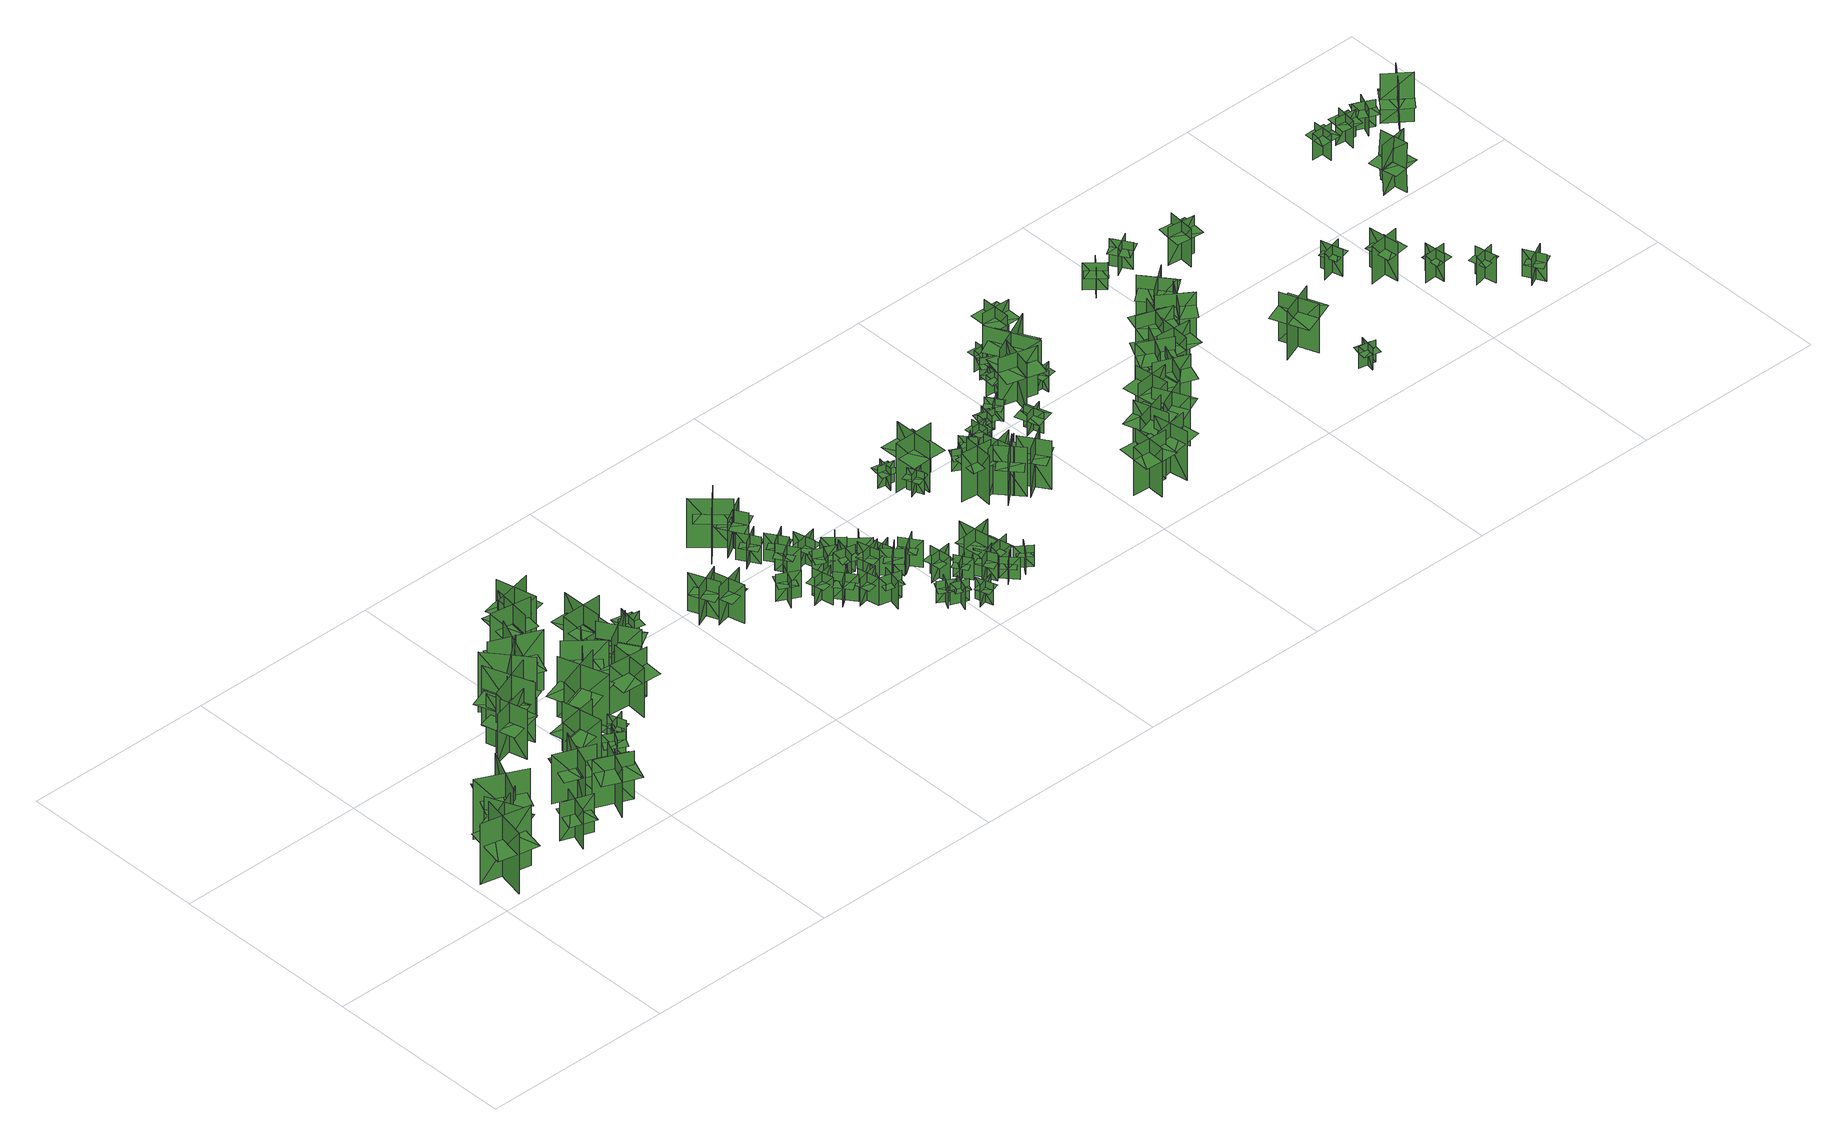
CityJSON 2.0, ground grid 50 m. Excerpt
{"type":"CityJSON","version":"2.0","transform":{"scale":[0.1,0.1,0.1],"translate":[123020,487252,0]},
"CityObjects":{
"tree1":{"type":"SolitaryVegetationObject","geometry":[{"type":"MultiSurface","lod":"1","boundaries":[[[0,1,2]],[[0,2,3]],[[4,5,6]],[[4,6,7]],[[8,9,10]],[[8,10,11]],[[8,12,13]],[[8,13,9]]]}]},
"tree2":{"type":"SolitaryVegetationObject","geometry":[{"type":"MultiSurface","lod":"1","boundaries":[[[14,15,16]],[[14,16,17]],[[18,19,20]],[[18,20,21]],[[22,23,24]],[[22,24,25]],[[22,26,27]],[[22,27,23]]]}]},
"tree3":{"type":"SolitaryVegetationObject","geometry":[{"type":"MultiSurface","lod":"1","boundaries":[[[28,29,30]],[[28,30,31]],[[32,33,34]],[[32,34,35]],[[36,37,38]],[[36,38,39]],[[36,40,41]],[[36,41,37]]]}]},
"tree4":{"type":"SolitaryVegetationObject","geometry":[{"type":"MultiSurface","lod":"1","boundaries":[[[42,43,44]],[[42,44,45]],[[46,47,48]],[[46,48,49]],[[50,51,52]],[[50,52,53]],[[50,54,55]],[[50,55,51]]]}]},
"tree5":{"type":"SolitaryVegetationObject","geometry":[{"type":"MultiSurface","lod":"1","boundaries":[[[56,57,58]],[[56,58,59]],[[60,61,62]],[[60,62,63]],[[64,65,66]],[[64,66,67]],[[64,68,69]],[[64,69,65]]]}]},
"tree6":{"type":"SolitaryVegetationObject","geometry":[{"type":"MultiSurface","lod":"1","boundaries":[[[70,71,72]],[[70,72,73]],[[74,75,76]],[[74,76,77]],[[78,79,80]],[[78,80,81]],[[78,81,82]],[[78,82,83]]]}]},
"tree7":{"type":"SolitaryVegetationObject","geometry":[{"type":"MultiSurface","lod":"1","boundaries":[[[84,85,86]],[[84,86,87]],[[88,89,90]],[[88,90,91]],[[92,93,94]],[[92,94,95]],[[92,96,97]],[[92,97,93]]]}]},
"tree8":{"type":"SolitaryVegetationObject","geometry":[{"type":"MultiSurface","lod":"1","boundaries":[[[98,99,100]],[[98,100,101]],[[102,103,104]],[[102,104,105]],[[106,107,108]],[[106,108,109]],[[106,110,111]],[[106,111,107]]]}]},
"tree9":{"type":"SolitaryVegetationObject","geometry":[{"type":"MultiSurface","lod":"1","boundaries":[[[112,113,114]],[[112,114,115]],[[116,117,118]],[[116,118,119]],[[120,121,122]],[[120,122,123]],[[120,124,125]],[[120,125,121]]]}]},
"tree10":{"type":"SolitaryVegetationObject","geometry":[{"type":"MultiSurface","lod":"1","boundaries":[[[126,127,128]],[[126,128,129]],[[130,131,132]],[[130,132,133]],[[134,135,136]],[[134,136,137]],[[134,137,138]],[[134,138,139]]]}]},
"tree11":{"type":"SolitaryVegetationObject","geometry":[{"type":"MultiSurface","lod":"1","boundaries":[[[140,141,142]],[[140,142,143]],[[144,145,146]],[[144,146,147]],[[148,149,150]],[[148,150,151]],[[148,152,153]],[[148,153,149]]]}]},
"tree12":{"type":"SolitaryVegetationObject","geometry":[{"type":"MultiSurface","lod":"1","boundaries":[[[154,155,156]],[[154,156,157]],[[158,159,160]],[[158,160,161]],[[162,163,164]],[[162,164,165]],[[162,165,166]],[[162,166,167]]]}]},
"tree13":{"type":"SolitaryVegetationObject","geometry":[{"type":"MultiSurface","lod":"1","boundaries":[[[168,169,170]],[[168,170,171]],[[172,173,174]],[[172,174,175]],[[176,177,178]],[[176,178,179]],[[176,180,181]],[[176,181,177]]]}]},
"tree14":{"type":"SolitaryVegetationObject","geometry":[{"type":"MultiSurface","lod":"1","boundaries":[[[182,183,184]],[[182,184,185]],[[186,187,188]],[[186,188,189]],[[190,191,192]],[[190,192,193]],[[190,194,195]],[[190,195,191]]]}]},
"tree15":{"type":"SolitaryVegetationObject","geometry":[{"type":"MultiSurface","lod":"1","boundaries":[[[196,197,198]],[[196,198,199]],[[200,201,202]],[[200,202,203]],[[204,205,206]],[[204,206,207]],[[204,208,209]],[[204,209,205]]]}]},
"tree16":{"type":"SolitaryVegetationObject","geometry":[{"type":"MultiSurface","lod":"1","boundaries":[[[210,211,212]],[[210,212,213]],[[214,215,216]],[[214,216,217]],[[218,219,220]],[[218,220,221]],[[218,219,222]],[[218,222,223]]]}]},
"tree17":{"type":"SolitaryVegetationObject","geometry":[{"type":"MultiSurface","lod":"1","boundaries":[[[224,225,226]],[[224,226,227]],[[228,229,230]],[[228,230,231]],[[232,233,234]],[[232,234,235]],[[232,236,237]],[[232,237,233]]]}]},
"tree18":{"type":"SolitaryVegetationObject","geometry":[{"type":"MultiSurface","lod":"1","boundaries":[[[238,239,240]],[[238,240,241]],[[242,243,244]],[[242,244,245]],[[246,247,248]],[[246,248,249]],[[246,250,251]],[[246,251,247]]]}]},
"tree19":{"type":"SolitaryVegetationObject","geometry":[{"type":"MultiSurface","lod":"1","boundaries":[[[252,253,254]],[[252,254,255]],[[256,257,258]],[[256,258,259]],[[260,261,262]],[[260,262,263]],[[260,261,264]],[[260,264,265]]]}]},
"tree20":{"type":"SolitaryVegetationObject","geometry":[{"type":"MultiSurface","lod":"1","boundaries":[[[266,267,268]],[[266,268,269]],[[270,271,272]],[[270,272,273]],[[274,275,276]],[[274,276,277]],[[274,278,279]],[[274,279,275]]]}]},
"tree21":{"type":"SolitaryVegetationObject","geometry":[{"type":"MultiSurface","lod":"1","boundaries":[[[280,281,282]],[[280,282,283]],[[284,285,286]],[[284,286,287]],[[288,289,285]],[[288,285,284]],[[290,291,281]],[[290,281,280]],[[280,281,292]],[[280,292,293]],[[280,294,295]],[[280,295,281]]]}]},
"tree22":{"type":"SolitaryVegetationObject","geometry":[{"type":"MultiSurface","lod":"1","boundaries":[[[296,297,298]],[[296,298,299]],[[300,301,302]],[[300,302,303]],[[304,305,306]],[[304,306,307]],[[304,307,308]],[[304,308,309]]]}]},
"tree23":{"type":"SolitaryVegetationObject","geometry":[{"type":"MultiSurface","lod":"1","boundaries":[[[310,311,312]],[[310,312,313]],[[314,315,316]],[[314,316,317]],[[318,319,320]],[[318,320,321]],[[318,321,322]],[[318,322,323]]]}]},
"tree24":{"type":"SolitaryVegetationObject","geometry":[{"type":"MultiSurface","lod":"1","boundaries":[[[324,325,326]],[[324,326,327]],[[328,329,330]],[[328,330,331]],[[332,333,334]],[[332,334,335]],[[332,335,336]],[[332,336,337]]]}]},
"tree25":{"type":"SolitaryVegetationObject","geometry":[{"type":"MultiSurface","lod":"1","boundaries":[[[338,339,340]],[[338,340,341]],[[342,343,344]],[[342,344,345]],[[346,347,348]],[[346,348,349]],[[346,349,350]],[[346,350,351]]]}]},
"tree26":{"type":"SolitaryVegetationObject","geometry":[{"type":"MultiSurface","lod":"1","boundaries":[[[352,353,354]],[[352,354,355]],[[356,357,358]],[[356,358,359]],[[360,361,362]],[[360,362,363]],[[360,363,364]],[[360,364,365]]]}]},
"tree27":{"type":"SolitaryVegetationObject","geometry":[{"type":"MultiSurface","lod":"1","boundaries":[[[366,367,368]],[[366,368,369]],[[370,371,372]],[[370,372,373]],[[374,375,376]],[[374,376,377]],[[374,377,378]],[[374,378,379]]]}]},
"tree28":{"type":"SolitaryVegetationObject","geometry":[{"type":"MultiSurface","lod":"1","boundaries":[[[380,381,382]],[[380,382,383]],[[384,385,386]],[[384,386,387]],[[388,389,390]],[[388,390,391]],[[388,391,392]],[[388,392,393]]]}]},
"tree29":{"type":"SolitaryVegetationObject","geometry":[{"type":"MultiSurface","lod":"1","boundaries":[[[394,395,396]],[[394,396,397]],[[398,399,400]],[[398,400,401]],[[402,403,404]],[[402,404,405]],[[402,405,406]],[[402,406,407]]]}]},
"tree30":{"type":"SolitaryVegetationObject","geometry":[{"type":"MultiSurface","lod":"1","boundaries":[[[408,409,410]],[[408,410,411]],[[412,413,414]],[[412,414,415]],[[416,417,418]],[[416,418,419]],[[416,419,420]],[[416,420,421]]]}]},
"tree31":{"type":"SolitaryVegetationObject","geometry":[{"type":"MultiSurface","lod":"1","boundaries":[[[422,423,424]],[[422,424,425]],[[426,427,428]],[[426,428,429]],[[430,431,432]],[[430,432,433]],[[430,433,434]],[[430,434,435]]]}]},
"tree32":{"type":"SolitaryVegetationObject","geometry":[{"type":"MultiSurface","lod":"1","boundaries":[[[436,437,438]],[[436,438,439]],[[440,441,442]],[[440,442,443]],[[444,445,446]],[[444,446,447]],[[444,447,448]],[[444,448,449]]]}]},
"tree33":{"type":"SolitaryVegetationObject","geometry":[{"type":"MultiSurface","lod":"1","boundaries":[[[450,451,452]],[[450,452,453]],[[454,455,456]],[[454,456,457]],[[458,459,460]],[[458,460,461]],[[458,461,462]],[[458,462,463]]]}]},
"tree34":{"type":"SolitaryVegetationObject","geometry":[{"type":"MultiSurface","lod":"1","boundaries":[[[464,465,466]],[[464,466,467]],[[468,469,470]],[[468,470,471]],[[472,473,474]],[[472,474,475]],[[472,475,476]],[[472,476,477]]]}]},
"tree35":{"type":"SolitaryVegetationObject","geometry":[{"type":"MultiSurface","lod":"1","boundaries":[[[478,479,480]],[[478,480,481]],[[482,483,484]],[[482,484,485]],[[486,487,488]],[[486,488,489]],[[486,489,490]],[[486,490,491]]]}]},
"tree36":{"type":"SolitaryVegetationObject","geometry":[{"type":"MultiSurface","lod":"1","boundaries":[[[492,493,494]],[[492,494,495]],[[496,497,498]],[[496,498,499]],[[500,501,502]],[[500,502,503]],[[500,503,504]],[[500,504,505]]]}]},
"tree37":{"type":"SolitaryVegetationObject","geometry":[{"type":"MultiSurface","lod":"1","boundaries":[[[506,507,508]],[[506,508,509]],[[510,511,512]],[[510,512,513]],[[514,515,516]],[[514,516,517]],[[514,517,518]],[[514,518,519]]]}]},
"tree38":{"type":"SolitaryVegetationObject","geometry":[{"type":"MultiSurface","lod":"1","boundaries":[[[520,521,522]],[[520,522,523]],[[524,525,526]],[[524,526,527]],[[528,529,530]],[[528,530,531]],[[528,531,532]],[[528,532,533]]]}]},
"tree39":{"type":"SolitaryVegetationObject","geometry":[{"type":"MultiSurface","lod":"1","boundaries":[[[534,535,536]],[[534,536,537]],[[538,539,540]],[[538,540,541]],[[542,543,544]],[[542,544,545]],[[542,545,546]],[[542,546,547]]]}]},
"tree40":{"type":"SolitaryVegetationObject","geometry":[{"type":"MultiSurface","lod":"1","boundaries":[[[548,549,550]],[[548,550,551]],[[552,553,554]],[[552,554,555]],[[556,557,558]],[[556,558,559]],[[556,559,560]],[[556,560,561]]]}]},
"tree41":{"type":"SolitaryVegetationObject","geometry":[{"type":"MultiSurface","lod":"1","boundaries":[[[562,563,564]],[[562,564,565]],[[566,567,568]],[[566,568,569]],[[570,571,572]],[[570,572,573]],[[570,573,574]],[[570,574,575]]]}]},
"tree42":{"type":"SolitaryVegetationObject","geometry":[{"type":"MultiSurface","lod":"1","boundaries":[[[576,577,578]],[[576,578,579]],[[580,581,582]],[[580,582,583]],[[584,585,586]],[[584,586,587]],[[584,587,588]],[[584,588,589]]]}]},
"tree43":{"type":"SolitaryVegetationObject","geometry":[{"type":"MultiSurface","lod":"1","boundaries":[[[590,591,592]],[[590,592,593]],[[594,595,596]],[[594,596,597]],[[598,599,600]],[[598,600,601]],[[598,601,602]],[[598,602,603]]]}]},
"tree44":{"type":"SolitaryVegetationObject","geometry":[{"type":"MultiSurface","lod":"1","boundaries":[[[604,605,606]],[[604,606,607]],[[608,609,610]],[[608,610,611]],[[612,613,614]],[[612,614,615]],[[612,615,616]],[[612,616,617]]]}]},
"tree45":{"type":"SolitaryVegetationObject","geometry":[{"type":"MultiSurface","lod":"1","boundaries":[[[618,619,620]],[[618,620,621]],[[622,623,624]],[[622,624,625]],[[626,627,628]],[[626,628,629]],[[626,629,630]],[[626,630,631]]]}]},
"tree46":{"type":"SolitaryVegetationObject","geometry":[{"type":"MultiSurface","lod":"1","boundaries":[[[632,633,634]],[[632,634,635]],[[636,637,638]],[[636,638,639]],[[640,641,642]],[[640,642,643]],[[640,643,644]],[[640,644,645]]]}]},
"tree47":{"type":"SolitaryVegetationObject","geometry":[{"type":"MultiSurface","lod":"1","boundaries":[[[646,647,648]],[[646,648,649]],[[650,651,652]],[[650,652,653]],[[654,655,656]],[[654,656,657]],[[654,657,658]],[[654,658,659]]]}]},
"tree48":{"type":"SolitaryVegetationObject","geometry":[{"type":"MultiSurface","lod":"1","boundaries":[[[660,661,662]],[[660,662,663]],[[664,665,666]],[[664,666,667]],[[668,669,670]],[[668,670,671]],[[668,671,672]],[[668,672,673]]]}]},
"tree49":{"type":"SolitaryVegetationObject","geometry":[{"type":"MultiSurface","lod":"1","boundaries":[[[674,675,676]],[[674,676,677]],[[678,679,680]],[[678,680,681]],[[682,683,684]],[[682,684,685]],[[682,685,686]],[[682,686,687]]]}]},
"tree50":{"type":"SolitaryVegetationObject","geometry":[{"type":"MultiSurface","lod":"1","boundaries":[[[688,689,690]],[[688,690,691]],[[692,693,694]],[[692,694,695]],[[696,697,698]],[[696,698,699]],[[696,699,700]],[[696,700,701]]]}]},
"tree51":{"type":"SolitaryVegetationObject","geometry":[{"type":"MultiSurface","lod":"1","boundaries":[[[702,703,704]],[[702,704,705]],[[706,707,708]],[[706,708,709]],[[710,711,712]],[[710,712,713]],[[710,713,714]],[[710,714,715]]]}]},
"tree52":{"type":"SolitaryVegetationObject","geometry":[{"type":"MultiSurface","lod":"1","boundaries":[[[716,717,718]],[[716,718,719]],[[720,721,722]],[[720,722,723]],[[724,725,726]],[[724,726,727]],[[724,727,728]],[[724,728,729]]]}]},
"tree53":{"type":"SolitaryVegetationObject","geometry":[{"type":"MultiSurface","lod":"1","boundaries":[[[730,731,732]],[[730,732,733]],[[734,735,736]],[[734,736,737]],[[738,739,740]],[[738,740,741]],[[738,741,742]],[[738,742,743]]]}]},
"tree54":{"type":"SolitaryVegetationObject","geometry":[{"type":"MultiSurface","lod":"1","boundaries":[[[744,745,746]],[[744,746,747]],[[748,749,750]],[[748,750,751]],[[752,753,754]],[[752,754,755]],[[752,755,756]],[[752,756,757]]]}]},
"tree55":{"type":"SolitaryVegetationObject","geometry":[{"type":"MultiSurface","lod":"1","boundaries":[[[758,759,760]],[[758,760,761]],[[762,763,764]],[[762,764,765]],[[766,767,768]],[[766,768,769]],[[766,769,770]],[[766,770,771]]]}]},
"tree56":{"type":"SolitaryVegetationObject","geometry":[{"type":"MultiSurface","lod":"1","boundaries":[[[772,773,774]],[[772,774,775]],[[776,777,778]],[[776,778,779]],[[780,781,782]],[[780,782,783]],[[780,781,784]],[[780,784,785]]]}]},
"tree57":{"type":"SolitaryVegetationObject","geometry":[{"type":"MultiSurface","lod":"1","boundaries":[[[786,787,788]],[[786,788,789]],[[790,791,792]],[[790,792,793]],[[794,795,796]],[[794,796,797]],[[794,797,798]],[[794,798,799]]]}]},
"tree58":{"type":"SolitaryVegetationObject","geometry":[{"type":"MultiSurface","lod":"1","boundaries":[[[800,801,802]],[[800,802,803]],[[804,805,806]],[[804,806,807]],[[808,809,810]],[[808,810,811]],[[808,811,812]],[[808,812,813]]]}]},
"tree59":{"type":"SolitaryVegetationObject","geometry":[{"type":"MultiSurface","lod":"1","boundaries":[[[814,815,816]],[[814,816,817]],[[818,819,820]],[[818,820,821]],[[822,823,824]],[[822,824,825]],[[822,825,826]],[[822,826,827]]]}]},
"tree60":{"type":"SolitaryVegetationObject","geometry":[{"type":"MultiSurface","lod":"1","boundaries":[[[828,829,830]],[[828,830,831]],[[832,833,834]],[[832,834,835]],[[836,837,838]],[[836,838,839]],[[836,839,840]],[[836,840,841]]]}]},
"tree61":{"type":"SolitaryVegetationObject","geometry":[{"type":"MultiSurface","lod":"1","boundaries":[[[842,843,844]],[[842,844,845]],[[846,847,848]],[[846,848,849]],[[850,851,852]],[[850,852,853]],[[850,854,855]],[[850,855,851]]]}]},
"tree62":{"type":"SolitaryVegetationObject","geometry":[{"type":"MultiSurface","lod":"1","boundaries":[[[856,857,858]],[[856,858,859]],[[860,861,862]],[[860,862,863]],[[864,865,866]],[[864,866,867]],[[864,867,868]],[[864,868,869]]]}]},
"tree63":{"type":"SolitaryVegetationObject","geometry":[{"type":"MultiSurface","lod":"1","boundaries":[[[870,871,872]],[[870,872,873]],[[874,875,876]],[[874,876,877]],[[878,879,880]],[[878,880,881]],[[878,881,882]],[[878,882,883]]]}]},
"tree64":{"type":"SolitaryVegetationObject","geometry":[{"type":"MultiSurface","lod":"1","boundaries":[[[884,885,886]],[[884,886,887]],[[888,889,890]],[[888,890,891]],[[892,893,894]],[[892,894,895]],[[892,895,896]],[[892,896,897]]]}]},
"tree65":{"type":"SolitaryVegetationObject","geometry":[{"type":"MultiSurface","lod":"1","boundaries":[[[898,899,900]],[[898,900,901]],[[902,903,904]],[[902,904,905]],[[906,907,908]],[[906,908,909]],[[906,909,910]],[[906,910,911]]]}]},
"tree66":{"type":"SolitaryVegetationObject","geometry":[{"type":"MultiSurface","lod":"1","boundaries":[[[912,913,914]],[[912,914,915]],[[916,917,918]],[[916,918,919]],[[920,921,922]],[[920,922,923]],[[920,923,924]],[[920,924,925]]]}]},
"tree67":{"type":"SolitaryVegetationObject","geometry":[{"type":"MultiSurface","lod":"1","boundaries":[[[926,927,928]],[[926,928,929]],[[930,931,932]],[[930,932,933]],[[934,935,936]],[[934,936,937]],[[934,937,938]],[[934,938,939]]]}]},
"tree68":{"type":"SolitaryVegetationObject","geometry":[{"type":"MultiSurface","lod":"1","boundaries":[[[940,941,942]],[[940,942,943]],[[944,945,946]],[[944,946,947]],[[948,949,950]],[[948,950,951]],[[948,951,952]],[[948,952,953]]]}]},
"tree69":{"type":"SolitaryVegetationObject","geometry":[{"type":"MultiSurface","lod":"1","boundaries":[[[954,955,956]],[[954,956,957]],[[958,959,960]],[[958,960,961]],[[962,963,964]],[[962,964,965]],[[962,965,966]],[[962,966,967]]]}]},
"tree70":{"type":"SolitaryVegetationObject","geometry":[{"type":"MultiSurface","lod":"1","boundaries":[[[968,969,970]],[[968,970,971]],[[972,973,974]],[[972,974,975]],[[976,977,978]],[[976,978,979]],[[976,979,980]],[[976,980,981]]]}]},
"tree71":{"type":"SolitaryVegetationObject","geometry":[{"type":"MultiSurface","lod":"1","boundaries":[[[982,983,984]],[[982,984,985]],[[986,987,988]],[[986,988,989]],[[990,991,992]],[[990,992,993]],[[990,993,994]],[[990,994,995]]]}]},
"tree72":{"type":"SolitaryVegetationObject","geometry":[{"type":"MultiSurface","lod":"1","boundaries":[[[996,997,998]],[[996,998,999]],[[1000,1001,1002]],[[1000,1002,1003]],[[1004,1005,1006]],[[1004,1006,1007]],[[1004,1007,1008]],[[1004,1008,1009]]]}]},
"tree73":{"type":"SolitaryVegetationObject","geometry":[{"type":"MultiSurface","lod":"1","boundaries":[[[1010,1011,1012]],[[1010,1012,1013]],[[1014,1015,1016]],[[1014,1016,1017]],[[1018,1019,1020]],[[1018,1020,1021]],[[1018,1021,1022]],[[1018,1022,1023]]]}]},
"tree74":{"type":"SolitaryVegetationObject","geometry":[{"type":"MultiSurface","lod":"1","boundaries":[[[1024,1025,1026]],[[1024,1026,1027]],[[1028,1029,1030]],[[1028,1030,1031]],[[1032,1033,1034]],[[1032,1034,1035]],[[1032,1035,1036]],[[1032,1036,1037]]]}]},
"tree75":{"type":"SolitaryVegetationObject","geometry":[{"type":"MultiSurface","lod":"1","boundaries":[[[1038,1039,1040]],[[1038,1040,1041]],[[1042,1043,1044]],[[1042,1044,1045]],[[1046,1047,1048]],[[1046,1048,1049]],[[1046,1049,1050]],[[1046,1050,1051]]]}]},
"tree76":{"type":"SolitaryVegetationObject","geometry":[{"type":"MultiSurface","lod":"1","boundaries":[[[1052,1053,1054]],[[1052,1054,1055]],[[1056,1057,1058]],[[1056,1058,1059]],[[1060,1061,1062]],[[1060,1062,1063]],[[1060,1063,1064]],[[1060,1064,1065]]]}]},
"tree77":{"type":"SolitaryVegetationObject","geometry":[{"type":"MultiSurface","lod":"1","boundaries":[[[1066,1067,1068]],[[1066,1068,1069]],[[1070,1071,1072]],[[1070,1072,1073]],[[1074,1075,1076]],[[1074,1076,1077]],[[1074,1077,1078]],[[1074,1078,1079]]]}]},
"tree78":{"type":"SolitaryVegetationObject","geometry":[{"type":"MultiSurface","lod":"1","boundaries":[[[1080,1081,1082]],[[1080,1082,1083]],[[1084,1085,1086]],[[1084,1086,1087]],[[1088,1089,1090]],[[1088,1090,1091]],[[1088,1091,1092]],[[1088,1092,1093]]]}]},
"tree79":{"type":"SolitaryVegetationObject","geometry":[{"type":"MultiSurface","lod":"1","boundaries":[[[1094,1095,1096]],[[1094,1096,1097]],[[1098,1099,1100]],[[1098,1100,1101]],[[1102,1103,1104]],[[1102,1104,1105]],[[1102,1105,1106]],[[1102,1106,1107]]]}]},
"tree80":{"type":"SolitaryVegetationObject","geometry":[{"type":"MultiSurface","lod":"1","boundaries":[[[1108,1109,1110]],[[1108,1110,1111]],[[1112,1113,1114]],[[1112,1114,1115]],[[1116,1117,1118]],[[1116,1118,1119]],[[1116,1119,1120]],[[1116,1120,1121]]]}]},
"tree81":{"type":"SolitaryVegetationObject","geometry":[{"type":"MultiSurface","lod":"1","boundaries":[[[1122,1123,1124]],[[1122,1124,1125]],[[1126,1127,1128]],[[1126,1128,1129]],[[1130,1131,1132]],[[1130,1132,1133]],[[1130,1133,1134]],[[1130,1134,1135]]]}]},
"tree82":{"type":"SolitaryVegetationObject","geometry":[{"type":"MultiSurface","lod":"1","boundaries":[[[1136,1137,1138]],[[1136,1138,1139]],[[1140,1141,1142]],[[1140,1142,1143]],[[1144,1145,1146]],[[1144,1146,1147]],[[1144,1147,1148]],[[1144,1148,1149]]]}]},
"tree83":{"type":"SolitaryVegetationObject","geometry":[{"type":"MultiSurface","lod":"1","boundaries":[[[1150,1151,1152]],[[1150,1152,1153]],[[1154,1155,1156]],[[1154,1156,1157]],[[1158,1159,1160]],[[1158,1160,1161]],[[1158,1161,1162]],[[1158,1162,1163]]]}]},
"tree84":{"type":"SolitaryVegetationObject","geometry":[{"type":"MultiSurface","lod":"1","boundaries":[[[1164,1165,1166]],[[1164,1166,1167]],[[1168,1169,1170]],[[1168,1170,1171]],[[1172,1173,1174]],[[1172,1174,1175]],[[1172,1175,1176]],[[1172,1176,1177]]]}]},
"tree85":{"type":"SolitaryVegetationObject","geometry":[{"type":"MultiSurface","lod":"1","boundaries":[[[1178,1179,1180]],[[1178,1180,1181]],[[1182,1183,1184]],[[1182,1184,1185]],[[1186,1187,1188]],[[1186,1188,1189]],[[1186,1189,1190]],[[1186,1190,1191]]]}]},
"tree86":{"type":"SolitaryVegetationObject","geometry":[{"type":"MultiSurface","lod":"1","boundaries":[[[1192,1193,1194]],[[1192,1194,1195]],[[1196,1197,1198]],[[1196,1198,1199]],[[1200,1201,1202]],[[1200,1202,1203]],[[1200,1203,1204]],[[1200,1204,1205]]]}]},
"tree87":{"type":"SolitaryVegetationObject","geometry":[{"type":"MultiSurface","lod":"1","boundaries":[[[1206,1207,1208]],[[1206,1208,1209]],[[1210,1211,1212]],[[1210,1212,1213]],[[1214,1215,1216]],[[1214,1216,1217]],[[1214,1217,1218]],[[1214,1218,1219]]]}]},
"tree88":{"type":"SolitaryVegetationObject","geometry":[{"type":"MultiSurface","lod":"1","boundaries":[[[1220,1221,1222]],[[1220,1222,1223]],[[1224,1225,1226]],[[1224,1226,1227]],[[1228,1229,1230]],[[1228,1230,1231]],[[1228,1231,1232]],[[1228,1232,1233]]]}]},
"tree89":{"type":"SolitaryVegetationObject","geometry":[{"type":"MultiSurface","lod":"1","boundaries":[[[1234,1235,1236]],[[1234,1236,1237]],[[1238,1239,1240]],[[1238,1240,1241]],[[1242,1243,1244]],[[1242,1244,1245]],[[1242,1245,1246]],[[1242,1246,1247]]]}]},
"tree90":{"type":"SolitaryVegetationObject","geometry":[{"type":"MultiSurface","lod":"1","boundaries":[[[1248,1249,1250]],[[1248,1250,1251]],[[1252,1253,1254]],[[1252,1254,1255]],[[1256,1257,1258]],[[1256,1258,1259]],[[1256,1259,1260]],[[1256,1260,1261]]]}]},
"tree91":{"type":"SolitaryVegetationObject","geometry":[{"type":"MultiSurface","lod":"1","boundaries":[[[1262,1263,1264]],[[1262,1264,1265]],[[1266,1267,1268]],[[1266,1268,1269]],[[1270,1271,1272]],[[1270,1272,1273]],[[1270,1273,1274]],[[1270,1274,1275]]]}]},
"tree92":{"type":"SolitaryVegetationObject","geometry":[{"type":"MultiSurface","lod":"1","boundaries":[[[1276,1277,1278]],[[1276,1278,1279]],[[1280,1281,1282]],[[1280,1282,1283]],[[1284,1285,1286]],[[1284,1286,1287]],[[1284,1287,1288]],[[1284,1288,1289]]]}]},
"tree93":{"type":"SolitaryVegetationObject","geometry":[{"type":"MultiSurface","lod":"1","boundaries":[[[1290,1291,1292]],[[1290,1292,1293]],[[1294,1295,1296]],[[1294,1296,1297]],[[1298,1299,1300]],[[1298,1300,1301]],[[1298,1301,1302]],[[1298,1302,1303]]]}]},
"tree94":{"type":"SolitaryVegetationObject","geometry":[{"type":"MultiSurface","lod":"1","boundaries":[[[1304,1305,1306]],[[1304,1306,1307]],[[1308,1309,1310]],[[1308,1310,1311]],[[1312,1313,1314]],[[1312,1314,1315]],[[1312,1315,1316]],[[1312,1316,1317]]]}]},
"tree95":{"type":"SolitaryVegetationObject","geometry":[{"type":"MultiSurface","lod":"1","boundaries":[[[1318,1319,1320]],[[1318,1320,1321]],[[1322,1323,1324]],[[1322,1324,1325]],[[1326,1327,1328]],[[1326,1328,1329]],[[1326,1329,1330]],[[1326,1330,1331]]]}]},
"tree96":{"type":"SolitaryVegetationObject","geometry":[{"type":"MultiSurface","lod":"1","boundaries":[[[1332,1333,1334]],[[1332,1334,1335]],[[1336,1337,1338]],[[1336,1338,1339]],[[1340,1341,1337]],[[1340,1337,1336]],[[1342,1343,1333]],[[1342,1333,1332]],[[1332,1333,1344]],[[1332,1344,1345]],[[1332,1346,1347]],[[1332,1347,1333]]]}]},
"tree97":{"type":"SolitaryVegetationObject","geometry":[{"type":"MultiSurface","lod":"1","boundaries":[[[1348,1349,1350]],[[1348,1350,1351]],[[1352,1353,1354]],[[1352,1354,1355]],[[1356,1357,1358]],[[1356,1358,1359]],[[1356,1359,1360]],[[1356,1360,1361]]]}]},
"tree98":{"type":"SolitaryVegetationObject","geometry":[{"type":"MultiSurface","lod":"1","boundaries":[[[1362,1363,1364]],[[1362,1364,1365]],[[1366,1367,1368]],[[1366,1368,1369]],[[1370,1371,1372]],[[1370,1372,1373]],[[1370,1373,1374]],[[1370,1374,1375]]]}]},
"tree99":{"type":"SolitaryVegetationObject","geometry":[{"type":"MultiSurface","lod":"1","boundaries":[[[1376,1377,1378]],[[1376,1378,1379]],[[1380,1381,1382]],[[1380,1382,1383]],[[1384,1385,1386]],[[1384,1386,1387]],[[1384,1387,1388]],[[1384,1388,1389]]]}]},
"tree100":{"type":"SolitaryVegetationObject","geometry":[{"type":"MultiSurface","lod":"1","boundaries":[[[1390,1391,1392]],[[1390,1392,1393]],[[1394,1395,1396]],[[1394,1396,1397]],[[1398,1399,1395]],[[1398,1395,1394]],[[1400,1401,1391]],[[1400,1391,1390]],[[1390,1391,1402]],[[1390,1402,1403]],[[1390,1404,1405]],[[1390,1405,1391]]]}]}
},
"vertices":[
[76,140,25],[48,10,25],[48,10,197],[76,140,197],[7,94,25],[7,94,197],[136,66,197],[136,66,25],[79,130,131],[55,17,131],[108,6,131],[132,119,131],[25,142,131],[1,29,131],
[109,190,24],[151,91,24],[151,91,164],[109,190,164],[84,127,24],[84,127,164],[184,170,164],[184,170,24],[116,186,110],[152,99,110],[193,116,110],[156,203,110],[74,168,110],[111,81,110],
[148,138,22],[205,258,22],[205,258,194],[148,138,194],[226,166,22],[226,166,194],[107,224,194],[107,224,22],[147,148,128],[197,252,128],[148,276,128],[98,171,128],[197,124,128],[247,228,128],
[293,114,20],[265,34,20],[265,34,129],[293,114,129],[246,91,20],[246,91,129],[325,63,129],[325,63,20],[295,108,87],[270,38,87],[303,27,87],[327,96,87],[261,119,87],[237,50,87],
[364,135,17],[404,236,17],[404,236,157],[364,135,157],[426,163,17],[426,163,157],[325,202,157],[325,202,17],[363,143,104],[397,231,104],[356,247,104],[322,159,104],[405,126,104],[439,214,104],
[472,90,17],[381,130,17],[381,130,155],[472,90,155],[448,152,17],[408,61,17],[408,61,155],[448,152,155],[448,152,117],[403,172,117],[363,81,117],[408,61,117],[454,41,117],[494,132,117],
[334,389,18],[439,416,18],[439,416,159],[334,389,159],[392,355,18],[392,355,159],[366,460,159],[366,460,18],[339,395,105],[431,418,105],[420,461,105],[329,437,105],[351,351,105],[442,374,105],
[526,286,19],[420,266,19],[420,266,159],[526,286,159],[470,324,19],[470,324,159],[490,217,159],[490,217,19],[520,280,105],[427,263,105],[435,220,105],[528,237,105],[512,325,105],[419,308,105],
[448,389,17],[402,514,17],[402,514,188],[448,389,188],[482,465,17],[482,465,188],[358,419,188],[358,419,17],[440,396,122],[400,504,122],[349,485,122],[389,377,122],[492,415,122],[452,523,122],
[519,197,20],[546,245,20],[546,245,97],[519,197,97],[554,207,20],[506,234,20],[506,234,97],[554,207,97],[554,207,75],[568,231,75],[519,258,75],[506,234,75],[492,210,75],[541,183,75],
[428,458,18],[531,541,18],[531,541,189],[428,458,189],[510,450,18],[510,450,189],[428,553,189],[428,553,18],[431,468,123],[521,540,123],[488,582,123],[398,510,123],[466,424,123],[556,497,123],
[592,245,19],[576,291,19],[576,291,85],[592,245,85],[607,276,19],[561,260,19],[561,260,85],[607,276,85],[602,275,60],[595,294,60],[563,282,60],[569,263,60],[576,244,60],[609,255,60],
[620,385,18],[495,344,18],[495,344,189],[620,385,189],[546,422,18],[546,422,189],[587,296,189],[587,296,18],[614,377,123],[504,341,123],[521,290,123],[631,326,123],[597,430,123],[487,394,123],
[544,597,17],[492,476,17],[492,476,189],[544,597,189],[467,566,17],[467,566,189],[589,513,189],[589,513,17],[546,587,123],[500,481,123],[549,460,123],[595,566,123],[495,609,123],[449,503,123],
[682,491,19],[611,409,19],[611,409,159],[682,491,159],[614,485,19],[614,485,159],[696,415,159],[696,415,19],[680,483,105],[619,411,105],[653,383,105],[714,455,105],[646,513,105],[584,441,105],
[739,337,20],[634,344,20],[634,344,161],[739,337,161],[692,391,20],[684,285,20],[684,285,161],[692,391,161],[739,340,114],[634,347,114],[630,294,114],[736,287,114],[637,390,114],[742,383,114],
[617,603,21],[633,710,21],[633,710,161],[617,603,161],[671,643,21],[671,643,161],[564,660,161],[564,660,21],[614,610,107],[628,703,107],[585,710,107],[570,617,107],[659,603,107],[673,697,107],
[716,706,21],[610,682,21],[610,682,161],[716,706,161],[658,741,21],[658,741,161],[682,636,161],[682,636,21],[710,700,107],[618,679,107],[628,636,107],[720,657,107],[700,744,107],[608,724,107],
[721,484,17],[776,393,17],[776,393,158],[721,484,158],[704,414,17],[795,468,17],[795,468,158],[704,414,158],[718,482,111],[773,391,111],[818,419,111],[764,509,111],[736,370,111],[682,460,111],
[737,493,21],[737,602,21],[737,602,162],[737,493,162],[785,542,21],[785,542,162],[677,541,162],[677,541,21],[733,500,108],[733,595,108],[689,595,108],[689,500,108],[779,500,108],[778,595,108],
[771,491,59],[778,449,59],[799,453,59],[792,494,59],[795,474,59],[753,467,59],[754,465,98],[795,472,98],[795,472,20],[754,465,20],[769,491,20],[776,449,20],[778,449,98],[771,491,98],[750,487,59],[756,445,59],
[812,508,22],[866,498,22],[866,498,99],[812,508,99],[833,478,22],[843,532,22],[843,532,99],[833,478,99],[833,478,78],[860,472,78],[870,527,78],[843,532,78],[816,537,78],[805,483,78],
[998,444,19],[1073,475,19],[1073,475,127],[998,444,127],[1046,424,19],[1046,424,127],[1015,499,127],[1015,499,19],[1046,424,93],[1078,437,93],[1053,497,93],[1022,484,93],[990,471,93],[1015,411,93],
[1058,459,18],[1078,380,18],[1078,380,127],[1058,459,127],[1032,414,18],[1032,414,127],[1111,434,127],[1111,434,18],[1032,414,92],[1040,381,92],[1103,397,92],[1095,430,92],[1086,463,92],[1023,447,92],
[1219,405,15],[1193,353,15],[1193,353,92],[1219,405,92],[1184,393,15],[1184,393,92],[1236,366,92],[1236,366,15],[1184,393,68],[1173,372,68],[1214,350,68],[1225,372,68],[1236,393,68],[1195,415,68],
[1259,354,15],[1270,297,15],[1270,297,93],[1259,354,93],[1238,324,15],[1238,324,93],[1296,334,93],[1296,334,15],[1238,324,68],[1243,300,68],[1288,308,68],[1284,332,68],[1280,356,68],[1234,347,68],
[1284,314,15],[1319,267,15],[1319,267,92],[1284,314,92],[1279,277,15],[1279,277,92],[1326,312,92],[1326,312,15],[1279,277,68],[1293,257,68],[1331,285,68],[1316,305,68],[1302,324,68],[1265,296,68],
[1215,522,15],[1264,552,15],[1264,552,92],[1215,522,92],[1251,513,15],[1251,513,92],[1220,563,92],[1220,563,15],[1251,513,68],[1271,526,68],[1247,566,68],[1226,553,68],[1206,540,68],[1230,501,68],
[1244,595,16],[1169,668,16],[1169,668,156],[1244,595,156],[1243,662,16],[1243,662,156],[1170,587,156],[1170,587,16],[1243,662,112],[1212,693,112],[1154,633,112],[1185,602,112],[1216,572,112],[1274,632,112],
[1293,465,16],[1244,434,16],[1244,434,93],[1293,465,93],[1257,473,16],[1257,473,93],[1288,424,93],[1288,424,16],[1257,473,69],[1237,460,69],[1261,421,69],[1282,434,69],[1302,446,69],[1278,486,69],
[1331,284,15],[1342,227,15],[1342,227,93],[1331,284,93],[1310,253,15],[1310,253,93],[1367,264,93],[1367,264,15],[1310,253,68],[1315,229,68],[1360,238,68],[1356,262,68],[1351,285,68],[1306,277,68],
[1210,579,16],[1281,618,16],[1281,618,125],[1210,579,125],[1260,564,16],[1260,564,125],[1221,636,125],[1221,636,16],[1260,564,91],[1290,581,91],[1259,638,91],[1229,622,91],[1199,606,91],[1230,548,91],
[1260,478,14],[1309,509,14],[1309,509,92],[1260,478,92],[1297,470,14],[1297,470,92],[1265,519,92],[1265,519,14],[1297,470,67],[1317,483,67],[1292,522,67],[1271,509,67],[1251,496,67],[1276,457,67],
[1399,213,14],[1343,228,14],[1343,228,92],[1399,213,92],[1380,245,14],[1380,245,92],[1366,189,92],[1366,189,14],[1380,245,67],[1357,251,67],[1345,206,67],[1369,200,67],[1392,194,67],[1404,239,67],
[1338,415,14],[1314,363,14],[1314,363,92],[1338,415,92],[1303,402,14],[1303,402,92],[1356,378,92],[1356,378,14],[1303,402,67],[1293,380,67],[1335,361,67],[1345,383,67],[1356,405,67],[1314,424,67],
[1299,444,13],[1356,456,13],[1356,456,91],[1299,444,91],[1331,424,13],[1331,424,91],[1318,480,91],[1318,480,13],[1331,424,66],[1354,429,66],[1344,474,66],[1321,469,66],[1297,464,66],[1307,419,66],
[1356,331,14],[1369,388,14],[1369,388,92],[1356,331,92],[1387,351,14],[1387,351,92],[1331,364,92],[1331,364,14],[1387,351,68],[1393,374,68],[1348,385,68],[1342,362,68],[1336,338,68],[1382,327,68],
[1392,385,13],[1349,423,13],[1349,423,90],[1392,385,90],[1390,422,13],[1390,422,90],[1351,379,90],[1351,379,13],[1390,422,66],[1371,438,66],[1341,403,66],[1359,387,66],[1377,371,66],[1408,406,66],
[1375,313,19],[1431,327,19],[1431,327,97],[1375,313,97],[1407,294,19],[1407,294,97],[1393,351,97],[1393,351,19],[1407,294,72],[1430,300,72],[1419,345,72],[1396,339,72],[1372,334,72],[1383,288,72],
[1471,155,13],[1449,115,13],[1449,115,75],[1471,155,75],[1443,147,13],[1443,147,75],[1483,124,75],[1483,124,13],[1443,147,55],[1433,130,55],[1466,112,55],[1475,129,55],[1485,146,55],[1452,164,55],
[1390,381,12],[1435,344,12],[1435,344,90],[1390,381,90],[1394,344,12],[1394,344,90],[1431,389,90],[1431,389,12],[1394,344,65],[1413,328,65],[1442,365,65],[1424,380,65],[1405,395,65],[1376,359,65],
[1504,104,13],[1461,121,13],[1461,121,75],[1504,104,75],[1492,131,13],[1492,131,75],[1475,87,75],[1475,87,13],[1492,131,55],[1474,138,55],[1461,103,55],[1479,96,55],[1497,89,55],[1510,124,55],
[1418,264,16],[1460,303,16],[1460,303,93],[1418,264,93],[1455,263,16],[1455,263,93],[1415,305,93],[1415,305,16],[1455,263,69],[1473,279,69],[1441,313,69],[1423,296,69],[1405,280,69],[1437,246,69],
[1503,67,16],[1547,81,16],[1547,81,78],[1503,67,78],[1529,53,16],[1529,53,78],[1515,97,78],[1515,97,16],[1529,53,59],[1548,59,59],[1536,94,59],[1518,88,59],[1499,83,59],[1511,47,59],
[1442,349,12],[1455,304,12],[1455,304,74],[1442,349,74],[1428,322,12],[1428,322,74],[1472,336,74],[1472,336,12],[1428,322,55],[1434,304,55],[1469,314,55],[1464,333,55],[1458,352,55],[1422,341,55],
[1507,235,13],[1513,177,13],[1513,177,91],[1507,235,91],[1484,206,13],[1484,206,91],[1542,212,91],[1542,212,13],[1484,206,66],[1486,182,66],[1533,187,66],[1530,211,66],[1527,235,66],[1481,230,66],
[1512,301,12],[1465,268,12],[1465,268,90],[1512,301,90],[1475,307,12],[1475,307,90],[1509,260,90],[1509,260,12],[1475,307,65],[1456,293,65],[1482,255,65],[1502,269,65],[1522,283,65],[1495,321,65],
[1536,191,13],[1560,151,13],[1560,151,75],[1536,191,75],[1529,162,13],[1529,162,75],[1569,186,75],[1569,186,13],[1529,162,55],[1539,145,55],[1571,165,55],[1561,181,55],[1551,198,55],[1519,179,55],
[1561,124,13],[1614,149,13],[1614,149,91],[1561,124,91],[1597,111,13],[1597,111,91],[1571,164,91],[1571,164,13],[1597,111,66],[1618,122,66],[1598,164,66],[1576,153,66],[1555,143,66],[1575,101,66],
[1606,116,14],[1637,81,14],[1637,81,76],[1606,116,76],[1605,86,14],[1605,86,76],[1639,117,76],[1639,117,14],[1605,86,56],[1618,72,56],[1645,97,56],[1632,111,56],[1619,125,56],[1592,101,56],
[1558,179,12],[1639,190,12],[1639,190,121],[1558,179,121],[1600,147,12],[1600,147,121],[1589,228,121],[1589,228,12],[1600,147,86],[1633,152,86],[1625,216,86],[1591,212,86],[1558,208,86],[1566,143,86],
[1660,151,13],[1603,140,13],[1603,140,90],[1660,151,90],[1629,172,13],[1629,172,90],[1640,115,90],[1640,115,13],[1629,172,66],[1605,167,66],[1614,121,66],[1638,126,66],[1662,131,66],[1653,176,66],
[1691,94,13],[1654,122,13],[1654,122,75],[1691,94,75],[1686,124,13],[1686,124,75],[1659,86,75],[1659,86,13],[1686,124,55],[1671,135,55],[1649,105,55],[1665,94,55],[1680,82,55],[1702,112,55],
[1623,532,16],[1666,524,16],[1666,524,77],[1623,532,77],[1640,508,16],[1647,551,16],[1647,551,77],[1640,508,77],[1640,508,60],[1661,504,60],[1669,548,60],[1647,551,60],[1625,555,60],[1618,511,60],
[1659,459,15],[1701,475,15],[1701,475,77],[1659,459,77],[1686,447,15],[1670,488,15],[1670,488,77],[1686,447,77],[1686,447,59],[1707,455,59],[1691,496,59],[1670,488,59],[1650,480,59],[1665,439,59],
[1702,446,13],[1700,551,13],[1700,551,154],[1702,446,154],[1752,497,13],[1646,496,13],[1646,496,154],[1752,497,154],[1705,446,107],[1704,551,107],[1651,550,107],[1653,445,107],[1746,552,107],[1748,446,107],
[1812,365,12],[1731,373,12],[1731,373,151],[1812,365,151],[1778,407,12],[1778,407,151],[1770,326,151],[1770,326,12],[1777,404,106],[1744,407,106],[1738,342,106],[1771,339,106],[1805,336,106],[1811,401,106],
[1799,294,11],[1859,347,11],[1859,347,151],[1799,294,151],[1852,290,11],[1852,290,151],[1799,351,151],[1799,351,11],[1850,293,106],[1876,315,106],[1833,364,106],[1807,342,106],[1782,319,106],[1825,270,106],
[1813,390,12],[1832,311,12],[1832,311,151],[1813,390,151],[1785,344,12],[1785,344,151],[1864,363,151],[1864,363,12],[1788,344,106],[1796,311,106],[1859,327,106],[1851,360,106],[1843,393,106],[1780,378,106],
[1788,467,13],[1827,446,13],[1827,446,74],[1788,467,74],[1797,438,13],[1818,477,13],[1818,477,74],[1797,438,74],[1797,438,57],[1816,428,57],[1837,467,57],[1818,477,57],[1798,488,57],[1777,449,57],
[1844,387,12],[1881,331,12],[1881,331,122],[1844,387,122],[1834,337,12],[1889,373,12],[1889,373,122],[1834,337,122],[1834,337,86],[1889,373,86],[1869,404,86],[1814,367,86],[1854,306,86],[1909,343,86],
[1855,281,11],[1923,325,11],[1923,325,150],[1855,281,150],[1908,270,11],[1908,270,150],[1864,338,150],[1864,338,11],[1906,272,105],[1935,291,105],[1899,346,105],[1871,327,105],[1842,309,105],[1877,254,105],
[1860,460,13],[1833,494,13],[1833,494,75],[1860,460,75],[1864,489,13],[1829,461,13],[1829,461,75],[1864,489,75],[1864,489,58],[1850,506,58],[1816,478,58],[1829,461,58],[1843,444,58],[1878,472,58],
[1893,514,14],[1898,470,14],[1898,470,76],[1893,514,76],[1874,491,14],[1918,496,14],[1918,496,76],[1874,491,76],[1874,491,58],[1877,469,58],[1921,474,58],[1918,496,58],[1916,518,58],[1872,513,58],
[1933,493,15],[1942,536,15],[1942,536,76],[1933,493,76],[1958,509,15],[1914,518,15],[1914,518,76],[1958,509,76],[1958,509,59],[1962,531,59],[1919,539,59],[1914,518,59],[1910,496,59],[1953,487,59],
[2121,126,10],[2029,131,10],[2029,131,149],[2121,126,149],[2076,176,10],[2071,84,10],[2071,84,149],[2076,176,149],[2076,176,112],[2032,178,112],[2027,86,112],[2071,84,112],[2116,82,112],[2120,174,112],
[1964,523,15],[2000,548,15],[2000,548,76],[1964,523,76],[1993,517,15],[1968,554,15],[1968,554,76],[1993,517,76],[1993,517,59],[2011,530,59],[1986,566,59],[1968,554,59],[1949,541,59],[1974,505,59],
[1996,444,14],[1996,444,76],[2047,459,76],[2047,459,14],[2014,475,14],[2014,475,76],[2029,426,76],[2029,426,14],[2011,483,56],[1986,475,56],[2004,414,56],[2030,421,56],[2056,429,56],[2037,491,56],
[2154,91,8],[2139,182,8],[2139,182,148],[2154,91,148],[2193,146,8],[2102,131,8],[2102,131,148],[2193,146,148],[2193,146,111],[2185,190,111],[2094,174,111],[2102,131,111],[2109,87,111],[2200,102,111],
[2168,166,10],[2141,254,10],[2141,254,149],[2168,166,149],[2199,225,10],[2111,198,10],[2111,198,149],[2199,225,149],[2199,225,112],[2186,268,112],[2098,241,112],[2111,198,112],[2124,156,112],[2212,183,112],
[2047,586,14],[2049,630,14],[2049,630,76],[2047,586,76],[2069,606,14],[2025,609,14],[2025,609,76],[2069,606,76],[2069,606,59],[2070,628,59],[2026,631,59],[2025,609,59],[2023,586,59],[2067,584,59],
[2022,566,11],[2118,540,11],[2118,540,149],[2022,566,149],[2055,509,11],[2081,605,11],[2081,605,149],[2055,509,149],[2055,509,110],[2103,495,110],[2129,591,110],[2081,605,110],[2033,618,110],[2007,522,110],
[2052,660,17],[2092,640,17],[2092,640,78],[2052,660,78],[2061,632,17],[2081,672,17],[2081,672,78],[2061,632,78],[2061,632,61],[2081,622,61],[2101,662,61],[2081,672,61],[2061,682,61],[2042,642,61],
[2075,674,11],[2135,547,11],[2135,547,151],[2075,674,151],[2044,585,11],[2044,585,151],[2170,645,151],[2170,645,11],[2080,662,113],[2039,641,113],[2090,544,113],[2131,566,113],[2172,587,113],[2121,684,113],
[2268,238,7],[2184,200,7],[2184,200,147],[2268,238,147],[2205,261,7],[2244,178,7],[2244,178,147],[2205,261,147],[2205,261,110],[2165,243,110],[2203,159,110],[2244,178,110],[2284,196,110],[2245,280,110],
[2109,691,14],[2065,692,14],[2065,692,75],[2109,691,75],[2088,712,14],[2088,668,14],[2088,668,75],[2088,712,75],[2088,712,58],[2066,713,58],[2066,668,58],[2088,668,58],[2110,668,58],[2110,712,58],
[2116,545,13],[2160,550,13],[2160,550,75],[2116,545,75],[2139,527,13],[2134,571,13],[2134,571,75],[2139,527,75],[2139,527,58],[2161,529,58],[2156,573,58],[2134,571,58],[2112,568,58],[2117,524,58],
[2228,339,12],[2239,247,12],[2239,247,151],[2228,339,151],[2187,286,12],[2278,296,12],[2278,296,151],[2187,286,151],[2187,286,115],[2192,242,115],[2284,252,115],[2278,296,115],[2273,340,115],[2182,330,115],
[2168,770,11],[2167,693,11],[2167,693,119],[2168,770,119],[2131,735,11],[2208,733,11],[2208,733,119],[2131,735,119],[2131,735,89],[2130,696,89],[2208,694,89],[2208,733,89],[2209,772,89],[2132,773,89],
[2263,322,9],[2348,288,9],[2348,288,148],[2263,322,148],[2289,261,9],[2324,346,9],[2324,346,148],[2289,261,148],[2289,261,111],[2331,244,111],[2365,330,111],[2324,346,111],[2282,363,111],[2248,277,111],
[2360,352,15],[2278,394,15],[2278,394,154],[2360,352,154],[2339,416,15],[2297,333,15],[2297,333,154],[2339,416,154],[2339,416,118],[2300,436,118],[2258,354,118],[2297,333,118],[2337,313,118],[2379,395,118],
[2388,429,9],[2380,337,9],[2380,337,148],[2388,429,148],[2337,385,9],[2429,378,9],[2429,378,148],[2337,385,148],[2337,385,112],[2333,341,112],[2425,333,112],[2429,378,112],[2432,422,112],[2341,430,112],
[2409,498,11],[2379,411,11],[2379,411,150],[2409,498,150],[2349,468,11],[2436,438,11],[2436,438,150],[2349,468,150],[2349,468,114],[2335,426,114],[2422,396,114],[2436,438,114],[2450,480,114],[2363,510,114],
[2431,494,9],[2507,441,9],[2507,441,148],[2431,494,148],[2443,428,9],[2496,504,9],[2496,504,148],[2443,428,148],[2443,428,112],[2480,403,112],[2533,478,112],[2496,504,112],[2460,529,112],[2407,454,112],
[2451,576,9],[2507,503,9],[2507,503,148],[2451,576,148],[2443,509,9],[2516,565,9],[2516,565,148],[2443,509,148],[2443,509,112],[2470,474,112],[2543,530,112],[2516,565,112],[2489,600,112],[2416,544,112],
[2483,705,14],[2441,742,14],[2441,742,91],[2483,705,91],[2480,742,14],[2444,700,14],[2444,700,91],[2480,742,91],[2480,742,69],[2460,760,69],[2423,718,69],[2444,700,69],[2465,682,69],[2501,724,69],
[2701,288,10],[2608,252,10],[2608,252,149],[2701,288,149],[2641,315,10],[2677,222,10],[2677,222,149],[2641,315,149],[2641,315,110],[2594,297,110],[2630,204,110],[2677,222,110],[2723,240,110],[2687,333,110],
[2719,92,15],[2728,135,15],[2728,135,77],[2719,92,77],[2744,108,15],[2700,117,15],[2700,117,77],[2744,108,77],[2744,108,59],[2748,129,59],[2705,138,59],[2700,117,59],[2696,95,59],[2739,86,59],
[2574,718,13],[2545,766,13],[2545,766,90],[2574,718,90],[2583,754,13],[2535,726,13],[2535,726,90],[2583,754,90],[2583,754,68],[2568,778,68],[2521,749,68],[2535,726,68],[2550,702,68],[2597,731,68],
[2681,709,13],[2675,638,13],[2675,638,121],[2681,709,121],[2641,676,13],[2713,669,13],[2713,669,121],[2641,676,121],[2641,676,93],[2638,642,93],[2710,635,93],[2713,669,93],[2716,703,93],[2645,710,93],
[2891,375,22],[2876,431,22],[2876,431,99],[2891,375,99],[2909,408,22],[2909,408,99],[2853,392,99],[2853,392,22],[2909,408,75],[2903,431,75],[2858,418,75],[2865,395,75],[2871,372,75],[2916,384,75],
[2971,281,20],[2961,362,20],[2961,362,129],[2971,281,129],[3003,322,20],[3003,322,129],[2922,312,129],[2922,312,20],[3003,322,94],[2999,356,94],[2934,348,94],[2939,314,94],[2943,280,94],[3007,289,94],
[3049,212,17],[3045,270,17],[3045,270,95],[3049,212,95],[3073,240,17],[3073,240,95],[3015,236,95],[3015,236,17],[3073,240,70],[3072,264,70],[3025,261,70],[3027,237,70],[3029,212,70],[3075,216,70],
[3149,166,17],[3093,154,17],[3093,154,95],[3149,166,95],[3118,186,17],[3118,186,95],[3130,130,95],[3130,130,17],[3118,186,70],[3094,181,70],[3104,136,70],[3128,141,70],[3152,146,70],[3142,192,70],
[3182,69,16],[3233,96,16],[3233,96,93],[3182,69,93],[3217,58,16],[3217,58,93],[3190,109,93],[3190,109,16],[3217,58,69],[3239,70,69],[3217,111,69],[3195,99,69],[3174,87,69],[3196,47,69],
[3161,535,84],[3237,547,84],[3230,586,84],[3155,574,84],[3191,579,84],[3204,503,84],[3208,504,154],[3196,579,154],[3196,579,13],[3208,504,13],[3162,532,13],[3237,544,13],[3237,547,154],[3161,535,154],[3168,497,84],[3243,509,84],
[3185,729,16],[3130,729,16],[3130,729,92],[3185,729,92],[3160,755,16],[3159,700,16],[3159,700,92],[3160,755,92],[3160,755,71],[3132,755,71],[3132,700,71],[3159,700,71],[3187,700,71],[3187,755,71],
[3232,755,16],[3225,700,16],[3225,700,93],[3232,755,93],[3203,733,16],[3257,726,16],[3257,726,93],[3203,733,93],[3203,733,72],[3199,705,72],[3254,699,72],[3257,726,72],[3261,754,72],[3206,760,72],
[3314,722,16],[3264,746,16],[3264,746,93],[3314,722,93],[3302,757,16],[3279,707,16],[3279,707,93],[3302,757,93],[3302,757,71],[3277,769,71],[3254,719,71],[3279,707,71],[3304,695,71],[3327,745,71],
[3336,670,82],[3383,731,82],[3352,755,83],[3305,695,83],[3329,723,82],[3389,676,82],[3392,679,153],[3332,726,153],[3332,726,12],[3392,679,12],[3339,668,12],[3386,729,12],[3383,731,153],[3336,670,153],[3367,647,83],[3414,707,83]
]}
